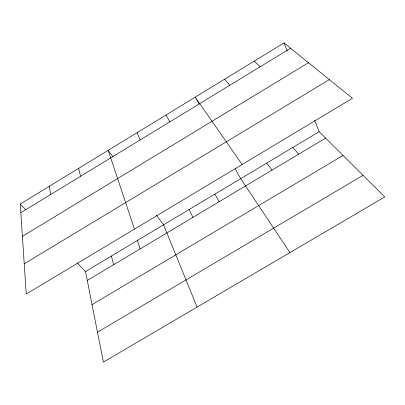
<?xml version="1.0" encoding="UTF-8"?>
<svg xmlns="http://www.w3.org/2000/svg" width="405" height="405" viewBox="0 0 405 405"><rect width="100%" height="100%" fill="white"/><g stroke="black" fill="none" stroke-linecap="round" stroke-linejoin="round"><path stroke-width="0.61" d="M20.25 204.044L284.026 42.92L352.461 98.299L26.239 294.04L20.25 204.044L25.793 209.78M20.827 212.711L290.577 48.22M22.402 236.363L308.494 62.719M24.229 263.812L329.371 79.613M85.506 271.552L319.165 131.706L384.75 196.946L103.402 362.08L85.506 271.552L77.082 262.84M87.272 280.483L325.605 138.11M92.041 304.616L343.04 155.454M97.494 332.201L363.032 175.34M254.229 61.125L260.086 66.815M292.85 147.455L298.753 154.148M224.628 79.208L229.797 85.283M266.692 163.109L272.059 170.095M113.051 156.912L108.165 150.346L134.465 229.103M156.472 215.293L163.569 224.831L197.068 307.101M242.124 164.506L195.22 97.17L199.093 104.105M289.924 252.604L240.686 178.676L235.173 168.794M214.832 194.152L219.151 201.7M166.01 115.01L169.842 121.844M189.125 209.537L192.932 217.363M136.991 132.734L140.171 139.938M284.026 42.92L287.251 51.065M314.644 120.275L319.165 131.706M137.396 240.499L140.176 248.878M111.375 256.071L113.643 264.728M78.661 168.364L80.529 176.307M49.359 186.265L50.574 194.572"/></g></svg>
